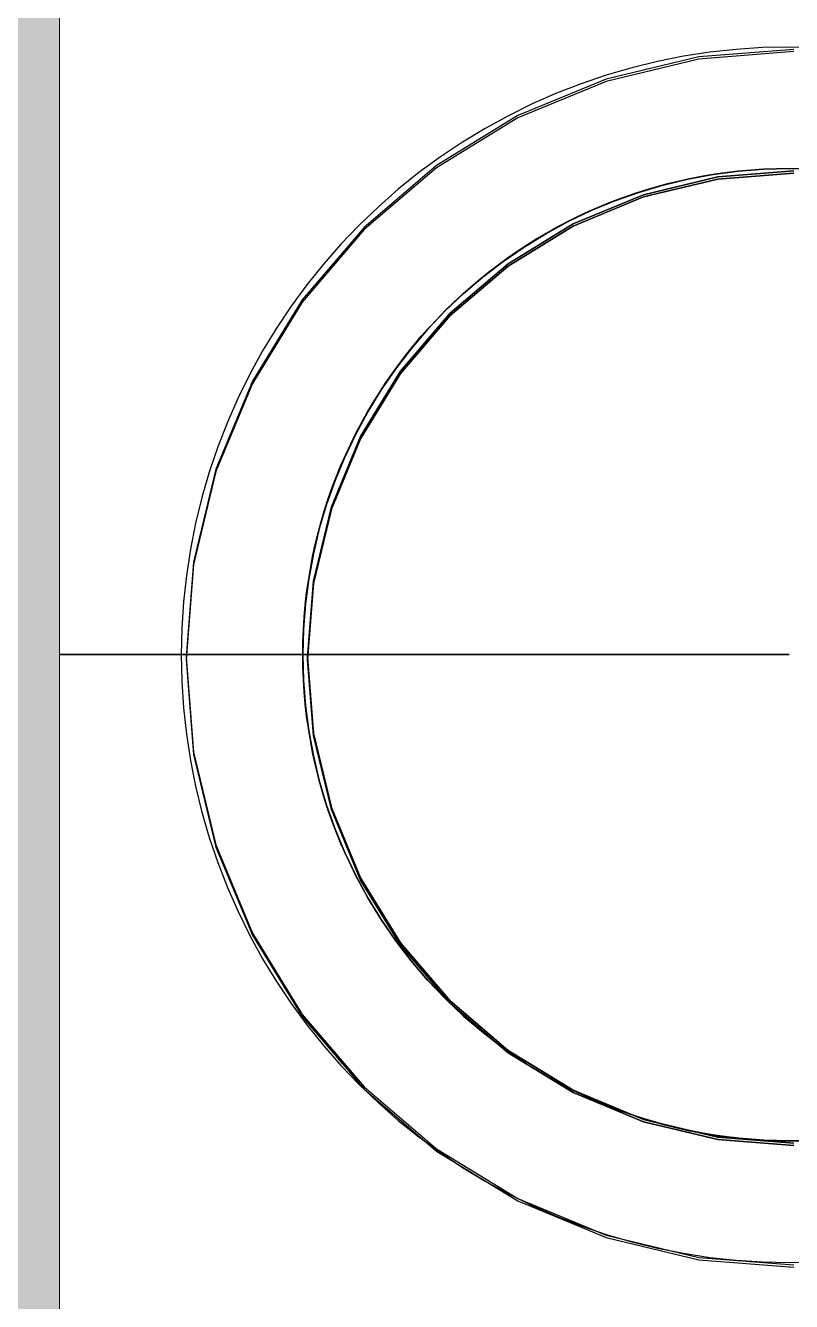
# Model space of a CAD drawing. Header units: millimetres. Extents: x 0 to 59350, y 0 to 29700.
# Drawn here: x 18664.1 to 18695.6, y 14326.5 to 14379 of the extents above; entities that cross this region are included whole.
import ezdxf

# ---------------------------------------------------------------- set-up
doc = ezdxf.new("R2010")
doc.units = ezdxf.units.MM
doc.linetypes.add('PUNKT2_S9', pattern=[1, 0, -1])
doc.layers.add('Slab', color=7, linetype='Continuous', lineweight=50)
doc.layers.add('Standard', color=7, linetype='Continuous', lineweight=25)

msp = doc.modelspace()

# ---------------------------------------------------------------- hatches: boundary and pattern name
at = {"layer": 'Standard', "linetype": 'PUNKT2_S9', "lineweight": 18}
h = msp.add_hatch(color=59, dxfattribs=at)
h.paths.add_polyline_path([(18665.488, 11333.116), (18665.488, 14538.116), (18615.488, 14488.116), (18615.488, 11333.116)])
h.paths.add_polyline_path([(18665.488, 7538.116), (18665.488, 8193.116), (18615.488, 8193.116), (18615.488, 7588.116)])
h.paths.add_polyline_path([(18615.488, 10778.116), (18615.488, 8748.116), (18665.488, 8748.116), (18665.488, 10778.116)])

# ---------------------------------------------------------------- linework, layer by layer
at = {"layer": 'Slab', "color": 7, "linetype": 'Continuous', "lineweight": -3}
for p, q in [((18694.398, 14378.079), (18693.309, 14378.007)), ((18694.398, 14378.079), (18693.309, 14378.007)), ((18694.398, 14378.079), (18693.309, 14378.007)), ((18694.398, 14378.079), (18693.309, 14378.007)), ((18695.488, 14378.102), (18694.398, 14378.079)), ((18695.488, 14378.102), (18694.398, 14378.079)), ((18695.488, 14378.102), (18694.398, 14378.079)), ((18695.488, 14378.102), (18694.398, 14378.079)), ((18696.579, 14378.079), (18695.488, 14378.102)), ((18696.579, 14378.079), (18695.488, 14378.102)), ((18696.579, 14378.079), (18695.488, 14378.102)), ((18696.579, 14378.079), (18695.488, 14378.102)), ((18691.779, 14377.7), (18687.964, 14376.784)), ((18691.779, 14377.7), (18687.964, 14376.784)), ((18691.779, 14377.605), (18687.964, 14376.689)), ((18691.779, 14377.605), (18687.964, 14376.689)), ((18690.077, 14377.51), (18689.018, 14377.251)), ((18690.077, 14377.51), (18689.018, 14377.251)), ((18690.077, 14377.51), (18689.018, 14377.251)), ((18690.077, 14377.51), (18689.018, 14377.251)), ((18691.147, 14377.723), (18690.077, 14377.51)), ((18691.147, 14377.723), (18690.077, 14377.51)), ((18691.147, 14377.723), (18690.077, 14377.51)), ((18691.147, 14377.723), (18690.077, 14377.51)), ((18692.225, 14377.889), (18691.147, 14377.723)), ((18692.225, 14377.889), (18691.147, 14377.723)), ((18692.225, 14377.889), (18691.147, 14377.723)), ((18692.225, 14377.889), (18691.147, 14377.723)), ((18695.69, 14378.007), (18691.779, 14377.7)), ((18695.69, 14378.007), (18691.779, 14377.7)), ((18695.69, 14377.913), (18691.779, 14377.605)), ((18695.69, 14377.913), (18691.779, 14377.605)), ((18693.309, 14378.007), (18692.225, 14377.889)), ((18693.309, 14378.007), (18692.225, 14377.889)), ((18693.309, 14378.007), (18692.225, 14377.889)), ((18693.309, 14378.007), (18692.225, 14377.889)), ((18689.018, 14377.251), (18687.971, 14376.945)), ((18689.018, 14377.251), (18687.971, 14376.945)), ((18689.018, 14377.251), (18687.971, 14376.945)), ((18689.018, 14377.251), (18687.971, 14376.945)), ((18687.964, 14376.784), (18684.34, 14375.283)), ((18687.964, 14376.784), (18684.34, 14375.283)), ((18687.964, 14376.689), (18684.34, 14375.188)), ((18687.964, 14376.689), (18684.34, 14375.188)), ((18686.938, 14376.595), (18685.921, 14376.199)), ((18686.938, 14376.595), (18685.921, 14376.199)), ((18686.938, 14376.595), (18685.921, 14376.199)), ((18686.938, 14376.595), (18685.921, 14376.199)), ((18687.971, 14376.945), (18686.938, 14376.595)), ((18687.971, 14376.945), (18686.938, 14376.595)), ((18687.971, 14376.945), (18686.938, 14376.595)), ((18687.971, 14376.945), (18686.938, 14376.595)), ((18685.921, 14376.199), (18684.923, 14375.76)), ((18685.921, 14376.199), (18684.923, 14375.76)), ((18685.921, 14376.199), (18684.923, 14375.76)), ((18685.921, 14376.199), (18684.923, 14375.76)), ((18684.923, 14375.76), (18683.945, 14375.278)), ((18684.923, 14375.76), (18683.945, 14375.278)), ((18684.923, 14375.76), (18683.945, 14375.278)), ((18684.923, 14375.76), (18683.945, 14375.278)), ((18684.34, 14375.283), (18680.995, 14373.233)), ((18684.34, 14375.283), (18680.995, 14373.233)), ((18684.34, 14375.188), (18680.995, 14373.138)), ((18684.34, 14375.188), (18680.995, 14373.138)), ((18683.945, 14375.278), (18682.988, 14374.753)), ((18683.945, 14375.278), (18682.988, 14374.753)), ((18683.945, 14375.278), (18682.988, 14374.753)), ((18683.945, 14375.278), (18682.988, 14374.753)), ((18682.988, 14374.753), (18682.056, 14374.187)), ((18682.988, 14374.753), (18682.056, 14374.187)), ((18682.988, 14374.753), (18682.056, 14374.187)), ((18682.988, 14374.753), (18682.056, 14374.187)), ((18682.056, 14374.187), (18681.149, 14373.581)), ((18682.056, 14374.187), (18681.149, 14373.581)), ((18682.056, 14374.187), (18681.149, 14373.581)), ((18682.056, 14374.187), (18681.149, 14373.581)), ((18681.149, 14373.581), (18680.269, 14372.936)), ((18681.149, 14373.581), (18680.269, 14372.936)), ((18681.149, 14373.581), (18680.269, 14372.936)), ((18681.149, 14373.581), (18680.269, 14372.936)), ((18680.995, 14373.233), (18678.012, 14370.685)), ((18680.995, 14373.233), (18678.012, 14370.685)), ((18680.995, 14373.138), (18678.012, 14370.59)), ((18680.995, 14373.138), (18678.012, 14370.59)), ((18680.269, 14372.936), (18679.419, 14372.254)), ((18680.269, 14372.936), (18679.419, 14372.254)), ((18680.269, 14372.936), (18679.419, 14372.254)), ((18680.269, 14372.936), (18679.419, 14372.254)), ((18691.33, 14372.665), (18692.36, 14372.856)), ((18692.36, 14372.856), (18691.33, 14372.665)), ((18692.36, 14372.856), (18691.33, 14372.665)), ((18691.33, 14372.665), (18692.36, 14372.856)), ((18692.36, 14372.856), (18691.33, 14372.665)), ((18691.33, 14372.665), (18692.36, 14372.856)), ((18692.36, 14372.856), (18693.398, 14372.993)), ((18693.398, 14372.993), (18692.36, 14372.856)), ((18693.398, 14372.993), (18692.36, 14372.856)), ((18692.36, 14372.856), (18693.398, 14372.993)), ((18693.398, 14372.993), (18692.36, 14372.856)), ((18692.36, 14372.856), (18693.398, 14372.993)), ((18692.561, 14372.761), (18695.69, 14373.007)), ((18695.69, 14373.007), (18692.561, 14372.761)), ((18692.561, 14372.666), (18695.69, 14372.913)), ((18695.69, 14372.913), (18692.561, 14372.666)), ((18693.398, 14372.993), (18694.442, 14373.075)), ((18694.442, 14373.075), (18693.398, 14372.993)), ((18694.442, 14373.075), (18693.398, 14372.993)), ((18693.398, 14372.993), (18694.442, 14373.075)), ((18694.442, 14373.075), (18693.398, 14372.993)), ((18693.398, 14372.993), (18694.442, 14373.075)), ((18694.442, 14373.075), (18695.488, 14373.102)), ((18695.488, 14373.102), (18694.442, 14373.075)), ((18695.488, 14373.102), (18694.442, 14373.075)), ((18694.442, 14373.075), (18695.488, 14373.102)), ((18695.488, 14373.102), (18694.442, 14373.075)), ((18694.442, 14373.075), (18695.488, 14373.102)), ((18695.488, 14373.102), (18696.535, 14373.075)), ((18696.535, 14373.075), (18695.488, 14373.102)), ((18696.535, 14373.075), (18695.488, 14373.102)), ((18695.488, 14373.102), (18696.535, 14373.075)), ((18696.535, 14373.075), (18695.488, 14373.102)), ((18695.488, 14373.102), (18696.535, 14373.075)), ((18679.419, 14372.254), (18678.599, 14371.534)), ((18679.419, 14372.254), (18678.599, 14371.534)), ((18679.419, 14372.254), (18678.599, 14371.534)), ((18679.419, 14372.254), (18678.599, 14371.534)), ((18689.308, 14372.124), (18690.312, 14372.421)), ((18690.312, 14372.421), (18689.308, 14372.124)), ((18690.312, 14372.421), (18689.308, 14372.124)), ((18689.308, 14372.124), (18690.312, 14372.421)), ((18690.312, 14372.421), (18689.308, 14372.124)), ((18689.308, 14372.124), (18690.312, 14372.421)), ((18689.509, 14372.028), (18692.561, 14372.761)), ((18692.561, 14372.761), (18689.509, 14372.028)), ((18689.509, 14371.934), (18692.561, 14372.666)), ((18692.561, 14372.666), (18689.509, 14371.934)), ((18690.312, 14372.421), (18691.33, 14372.665)), ((18691.33, 14372.665), (18690.312, 14372.421)), ((18691.33, 14372.665), (18690.312, 14372.421)), ((18690.312, 14372.421), (18691.33, 14372.665)), ((18691.33, 14372.665), (18690.312, 14372.421)), ((18690.312, 14372.421), (18691.33, 14372.665)), ((18686.61, 14370.827), (18689.509, 14372.028)), ((18689.509, 14372.028), (18686.61, 14370.827)), ((18686.61, 14370.733), (18689.509, 14371.934)), ((18689.509, 14371.934), (18686.61, 14370.733)), ((18687.354, 14371.373), (18688.321, 14371.774)), ((18688.321, 14371.774), (18687.354, 14371.373)), ((18688.321, 14371.774), (18687.354, 14371.373)), ((18687.354, 14371.373), (18688.321, 14371.774)), ((18688.321, 14371.774), (18687.354, 14371.373)), ((18687.354, 14371.373), (18688.321, 14371.774)), ((18688.321, 14371.774), (18689.308, 14372.124)), ((18689.308, 14372.124), (18688.321, 14371.774)), ((18689.308, 14372.124), (18688.321, 14371.774)), ((18688.321, 14371.774), (18689.308, 14372.124)), ((18689.308, 14372.124), (18688.321, 14371.774)), ((18688.321, 14371.774), (18689.308, 14372.124)), ((18678.599, 14371.534), (18677.811, 14370.78)), ((18678.599, 14371.534), (18677.811, 14370.78)), ((18678.599, 14371.534), (18677.811, 14370.78)), ((18678.599, 14371.534), (18677.811, 14370.78)), ((18686.408, 14370.923), (18687.354, 14371.373)), ((18687.354, 14371.373), (18686.408, 14370.923)), ((18687.354, 14371.373), (18686.408, 14370.923)), ((18686.408, 14370.923), (18687.354, 14371.373)), ((18687.354, 14371.373), (18686.408, 14370.923)), ((18686.408, 14370.923), (18687.354, 14371.373)), ((18678.012, 14370.685), (18675.464, 14367.702)), ((18678.012, 14370.685), (18675.464, 14367.702)), ((18677.811, 14370.78), (18677.056, 14369.992)), ((18677.811, 14370.78), (18677.056, 14369.992)), ((18677.811, 14370.78), (18677.056, 14369.992)), ((18677.811, 14370.78), (18677.056, 14369.992)), ((18683.934, 14369.188), (18686.61, 14370.827)), ((18686.61, 14370.827), (18683.934, 14369.188)), ((18683.934, 14369.093), (18686.61, 14370.733)), ((18686.61, 14370.733), (18683.934, 14369.093)), ((18685.488, 14370.423), (18686.408, 14370.923)), ((18686.408, 14370.923), (18685.488, 14370.423)), ((18686.408, 14370.923), (18685.488, 14370.423)), ((18685.488, 14370.423), (18686.408, 14370.923)), ((18686.408, 14370.923), (18685.488, 14370.423)), ((18685.488, 14370.423), (18686.408, 14370.923)), ((18678.012, 14370.59), (18675.464, 14367.607)), ((18678.012, 14370.59), (18675.464, 14367.607)), ((18684.596, 14369.876), (18685.488, 14370.423)), ((18685.488, 14370.423), (18684.596, 14369.876)), ((18685.488, 14370.423), (18684.596, 14369.876)), ((18684.596, 14369.876), (18685.488, 14370.423)), ((18685.488, 14370.423), (18684.596, 14369.876)), ((18684.596, 14369.876), (18685.488, 14370.423)), ((18677.056, 14369.992), (18676.337, 14369.172)), ((18677.056, 14369.992), (18676.337, 14369.172)), ((18677.056, 14369.992), (18676.337, 14369.172)), ((18677.056, 14369.992), (18676.337, 14369.172)), ((18683.733, 14369.283), (18684.596, 14369.876)), ((18684.596, 14369.876), (18683.733, 14369.283)), ((18684.596, 14369.876), (18683.733, 14369.283)), ((18683.733, 14369.283), (18684.596, 14369.876)), ((18684.596, 14369.876), (18683.733, 14369.283)), ((18683.733, 14369.283), (18684.596, 14369.876)), ((18676.337, 14369.172), (18675.654, 14368.322)), ((18676.337, 14369.172), (18675.654, 14368.322)), ((18676.337, 14369.172), (18675.654, 14368.322)), ((18676.337, 14369.172), (18675.654, 14368.322)), ((18681.548, 14367.149), (18683.934, 14369.188)), ((18683.934, 14369.188), (18681.548, 14367.149)), ((18681.548, 14367.055), (18683.934, 14369.093)), ((18683.934, 14369.093), (18681.548, 14367.055)), ((18682.902, 14368.645), (18683.733, 14369.283)), ((18683.733, 14369.283), (18682.902, 14368.645)), ((18683.733, 14369.283), (18682.902, 14368.645)), ((18682.902, 14368.645), (18683.733, 14369.283)), ((18683.733, 14369.283), (18682.902, 14368.645)), ((18682.902, 14368.645), (18683.733, 14369.283)), ((18682.106, 14367.965), (18682.902, 14368.645)), ((18682.902, 14368.645), (18682.106, 14367.965)), ((18682.902, 14368.645), (18682.106, 14367.965)), ((18682.106, 14367.965), (18682.902, 14368.645)), ((18682.902, 14368.645), (18682.106, 14367.965)), ((18682.106, 14367.965), (18682.902, 14368.645)), ((18675.654, 14368.322), (18675.009, 14367.442)), ((18675.654, 14368.322), (18675.009, 14367.442)), ((18675.654, 14368.322), (18675.009, 14367.442)), ((18675.654, 14368.322), (18675.009, 14367.442)), ((18675.464, 14367.702), (18673.415, 14364.357)), ((18675.464, 14367.702), (18673.415, 14364.357)), ((18675.464, 14367.607), (18673.415, 14364.262)), ((18675.464, 14367.607), (18673.415, 14364.262)), ((18681.346, 14367.245), (18682.106, 14367.965)), ((18682.106, 14367.965), (18681.346, 14367.245)), ((18682.106, 14367.965), (18681.346, 14367.245)), ((18681.346, 14367.245), (18682.106, 14367.965)), ((18682.106, 14367.965), (18681.346, 14367.245)), ((18681.346, 14367.245), (18682.106, 14367.965)), ((18675.009, 14367.442), (18674.404, 14366.535)), ((18675.009, 14367.442), (18674.404, 14366.535)), ((18675.009, 14367.442), (18674.404, 14366.535)), ((18675.009, 14367.442), (18674.404, 14366.535)), ((18679.509, 14364.763), (18681.548, 14367.149)), ((18681.548, 14367.149), (18679.509, 14364.763)), ((18679.509, 14364.668), (18681.548, 14367.055)), ((18681.548, 14367.055), (18679.509, 14364.668)), ((18680.625, 14366.485), (18681.346, 14367.245)), ((18681.346, 14367.245), (18680.625, 14366.485)), ((18681.346, 14367.245), (18680.625, 14366.485)), ((18680.625, 14366.485), (18681.346, 14367.245)), ((18681.346, 14367.245), (18680.625, 14366.485)), ((18680.625, 14366.485), (18681.346, 14367.245)), ((18674.404, 14366.535), (18673.838, 14365.602)), ((18674.404, 14366.535), (18673.838, 14365.602)), ((18674.404, 14366.535), (18673.838, 14365.602)), ((18674.404, 14366.535), (18673.838, 14365.602)), ((18679.945, 14365.689), (18680.625, 14366.485)), ((18680.625, 14366.485), (18679.945, 14365.689)), ((18680.625, 14366.485), (18679.945, 14365.689)), ((18679.945, 14365.689), (18680.625, 14366.485)), ((18680.625, 14366.485), (18679.945, 14365.689)), ((18679.945, 14365.689), (18680.625, 14366.485)), ((18673.838, 14365.602), (18673.313, 14364.646)), ((18673.838, 14365.602), (18673.313, 14364.646)), ((18673.838, 14365.602), (18673.313, 14364.646)), ((18673.838, 14365.602), (18673.313, 14364.646)), ((18679.308, 14364.858), (18679.945, 14365.689)), ((18679.945, 14365.689), (18679.308, 14364.858)), ((18679.945, 14365.689), (18679.308, 14364.858)), ((18679.308, 14364.858), (18679.945, 14365.689)), ((18679.945, 14365.689), (18679.308, 14364.858)), ((18679.308, 14364.858), (18679.945, 14365.689)), ((18673.313, 14364.646), (18672.831, 14363.668)), ((18673.313, 14364.646), (18672.831, 14363.668)), ((18673.313, 14364.646), (18672.831, 14363.668)), ((18673.313, 14364.646), (18672.831, 14363.668)), ((18677.87, 14362.087), (18679.509, 14364.763)), ((18679.509, 14364.763), (18677.87, 14362.087)), ((18677.87, 14361.992), (18679.509, 14364.668)), ((18679.509, 14364.668), (18677.87, 14361.992)), ((18678.715, 14363.995), (18679.308, 14364.858)), ((18679.308, 14364.858), (18678.715, 14363.995)), ((18679.308, 14364.858), (18678.715, 14363.995)), ((18678.715, 14363.995), (18679.308, 14364.858)), ((18679.308, 14364.858), (18678.715, 14363.995)), ((18678.715, 14363.995), (18679.308, 14364.858)), ((18673.415, 14364.357), (18671.913, 14360.733)), ((18673.415, 14364.357), (18671.913, 14360.733)), ((18673.415, 14364.262), (18671.913, 14360.638)), ((18673.415, 14364.262), (18671.913, 14360.638)), ((18678.168, 14363.102), (18678.715, 14363.995)), ((18678.715, 14363.995), (18678.168, 14363.102)), ((18678.715, 14363.995), (18678.168, 14363.102)), ((18678.168, 14363.102), (18678.715, 14363.995)), ((18678.715, 14363.995), (18678.168, 14363.102)), ((18678.168, 14363.102), (18678.715, 14363.995)), ((18672.831, 14363.668), (18672.391, 14362.67)), ((18672.831, 14363.668), (18672.391, 14362.67)), ((18672.831, 14363.668), (18672.391, 14362.67)), ((18672.831, 14363.668), (18672.391, 14362.67)), ((18677.668, 14362.182), (18678.168, 14363.102)), ((18678.168, 14363.102), (18677.668, 14362.182)), ((18678.168, 14363.102), (18677.668, 14362.182)), ((18677.668, 14362.182), (18678.168, 14363.102)), ((18678.168, 14363.102), (18677.668, 14362.182)), ((18677.668, 14362.182), (18678.168, 14363.102)), ((18672.391, 14362.67), (18671.996, 14361.653)), ((18672.391, 14362.67), (18671.996, 14361.653)), ((18672.391, 14362.67), (18671.996, 14361.653)), ((18672.391, 14362.67), (18671.996, 14361.653)), ((18676.669, 14359.188), (18677.87, 14362.087)), ((18677.87, 14362.087), (18676.669, 14359.188)), ((18676.669, 14359.093), (18677.87, 14361.992)), ((18677.87, 14361.992), (18676.669, 14359.093)), ((18677.217, 14361.237), (18677.668, 14362.182)), ((18677.668, 14362.182), (18677.217, 14361.237)), ((18677.668, 14362.182), (18677.217, 14361.237)), ((18677.217, 14361.237), (18677.668, 14362.182)), ((18677.668, 14362.182), (18677.217, 14361.237)), ((18677.217, 14361.237), (18677.668, 14362.182)), ((18671.996, 14361.653), (18671.645, 14360.62)), ((18671.996, 14361.653), (18671.645, 14360.62)), ((18671.996, 14361.653), (18671.645, 14360.62)), ((18671.996, 14361.653), (18671.645, 14360.62)), ((18676.817, 14360.27), (18677.217, 14361.237)), ((18677.217, 14361.237), (18676.817, 14360.27)), ((18677.217, 14361.237), (18676.817, 14360.27)), ((18676.817, 14360.27), (18677.217, 14361.237)), ((18677.217, 14361.237), (18676.817, 14360.27)), ((18676.817, 14360.27), (18677.217, 14361.237)), ((18671.913, 14360.733), (18670.998, 14356.918)), ((18671.913, 14360.733), (18670.998, 14356.918)), ((18671.913, 14360.638), (18670.998, 14356.823)), ((18671.913, 14360.638), (18670.998, 14356.823)), ((18671.645, 14360.62), (18671.34, 14359.573)), ((18671.645, 14360.62), (18671.34, 14359.573)), ((18671.645, 14360.62), (18671.34, 14359.573)), ((18671.645, 14360.62), (18671.34, 14359.573)), ((18676.467, 14359.283), (18676.817, 14360.27)), ((18676.817, 14360.27), (18676.467, 14359.283)), ((18676.817, 14360.27), (18676.467, 14359.283)), ((18676.467, 14359.283), (18676.817, 14360.27)), ((18676.817, 14360.27), (18676.467, 14359.283)), ((18676.467, 14359.283), (18676.817, 14360.27)), ((18671.34, 14359.573), (18671.081, 14358.513)), ((18671.34, 14359.573), (18671.081, 14358.513)), ((18671.34, 14359.573), (18671.081, 14358.513)), ((18671.34, 14359.573), (18671.081, 14358.513)), ((18675.936, 14356.136), (18676.669, 14359.188)), ((18676.669, 14359.188), (18675.936, 14356.136)), ((18676.17, 14358.279), (18676.467, 14359.283)), ((18676.467, 14359.283), (18676.17, 14358.279)), ((18676.467, 14359.283), (18676.17, 14358.279)), ((18676.17, 14358.279), (18676.467, 14359.283)), ((18676.467, 14359.283), (18676.17, 14358.279)), ((18676.17, 14358.279), (18676.467, 14359.283)), ((18675.936, 14356.041), (18676.669, 14359.093)), ((18676.669, 14359.093), (18675.936, 14356.041)), ((18671.081, 14358.513), (18670.868, 14357.444)), ((18671.081, 14358.513), (18670.868, 14357.444)), ((18671.081, 14358.513), (18670.868, 14357.444)), ((18671.081, 14358.513), (18670.868, 14357.444)), ((18675.925, 14357.261), (18676.17, 14358.279)), ((18676.17, 14358.279), (18675.925, 14357.261)), ((18676.17, 14358.279), (18675.925, 14357.261)), ((18675.925, 14357.261), (18676.17, 14358.279)), ((18676.17, 14358.279), (18675.925, 14357.261)), ((18675.925, 14357.261), (18676.17, 14358.279)), ((18670.868, 14357.444), (18670.702, 14356.366)), ((18670.868, 14357.444), (18670.702, 14356.366)), ((18670.868, 14357.444), (18670.702, 14356.366)), ((18670.868, 14357.444), (18670.702, 14356.366)), ((18675.735, 14356.231), (18675.925, 14357.261)), ((18675.925, 14357.261), (18675.735, 14356.231)), ((18675.925, 14357.261), (18675.735, 14356.231)), ((18675.735, 14356.231), (18675.925, 14357.261)), ((18675.925, 14357.261), (18675.735, 14356.231)), ((18675.735, 14356.231), (18675.925, 14357.261)), ((18670.998, 14356.918), (18670.69, 14353.007)), ((18670.998, 14356.918), (18670.69, 14353.007)), ((18670.998, 14356.823), (18670.69, 14352.913)), ((18670.998, 14356.823), (18670.69, 14352.913)), ((18670.702, 14356.366), (18670.583, 14355.281)), ((18670.702, 14356.366), (18670.583, 14355.281)), ((18670.702, 14356.366), (18670.583, 14355.281)), ((18670.702, 14356.366), (18670.583, 14355.281)), ((18675.598, 14355.193), (18675.735, 14356.231)), ((18675.735, 14356.231), (18675.598, 14355.193)), ((18675.735, 14356.231), (18675.598, 14355.193)), ((18675.598, 14355.193), (18675.735, 14356.231)), ((18675.735, 14356.231), (18675.598, 14355.193)), ((18675.598, 14355.193), (18675.735, 14356.231)), ((18675.69, 14353.007), (18675.936, 14356.136)), ((18675.936, 14356.136), (18675.69, 14353.007)), ((18675.69, 14352.913), (18675.936, 14356.041)), ((18675.936, 14356.041), (18675.69, 14352.913)), ((18670.583, 14355.281), (18670.512, 14354.193)), ((18670.583, 14355.281), (18670.512, 14354.193)), ((18670.583, 14355.281), (18670.512, 14354.193)), ((18670.583, 14355.281), (18670.512, 14354.193)), ((18675.516, 14354.149), (18675.598, 14355.193)), ((18675.598, 14355.193), (18675.516, 14354.149)), ((18675.598, 14355.193), (18675.516, 14354.149)), ((18675.516, 14354.149), (18675.598, 14355.193)), ((18675.598, 14355.193), (18675.516, 14354.149)), ((18675.516, 14354.149), (18675.598, 14355.193)), ((18670.512, 14354.193), (18670.488, 14353.102)), ((18670.512, 14354.193), (18670.488, 14353.102)), ((18670.512, 14354.193), (18670.488, 14353.102)), ((18670.512, 14354.193), (18670.488, 14353.102)), ((18675.488, 14353.102), (18675.516, 14354.149)), ((18675.516, 14354.149), (18675.488, 14353.102)), ((18675.516, 14354.149), (18675.488, 14353.102)), ((18675.488, 14353.102), (18675.516, 14354.149)), ((18675.516, 14354.149), (18675.488, 14353.102)), ((18675.488, 14353.102), (18675.516, 14354.149)), ((18670.488, 14353.102), (18670.512, 14352.012)), ((18670.488, 14353.102), (18670.512, 14352.012)), ((18670.488, 14353.102), (18670.512, 14352.012)), ((18670.488, 14353.102), (18670.512, 14352.012)), ((18670.69, 14353.007), (18670.998, 14349.096)), ((18670.69, 14353.007), (18670.998, 14349.096)), ((18670.69, 14352.913), (18670.998, 14349.002)), ((18670.69, 14352.913), (18670.998, 14349.002)), ((18675.516, 14352.056), (18675.488, 14353.102)), ((18675.488, 14353.102), (18675.516, 14352.056)), ((18675.488, 14353.102), (18675.516, 14352.056)), ((18675.516, 14352.056), (18675.488, 14353.102)), ((18675.488, 14353.102), (18675.516, 14352.056)), ((18675.516, 14352.056), (18675.488, 14353.102)), ((18675.936, 14349.879), (18675.69, 14353.007)), ((18675.69, 14353.007), (18675.936, 14349.879)), ((18675.936, 14349.784), (18675.69, 14352.913)), ((18675.69, 14352.913), (18675.936, 14349.784)), ((18670.512, 14352.012), (18670.583, 14350.924)), ((18670.512, 14352.012), (18670.583, 14350.924)), ((18670.512, 14352.012), (18670.583, 14350.924)), ((18670.512, 14352.012), (18670.583, 14350.924)), ((18675.598, 14351.012), (18675.516, 14352.056)), ((18675.516, 14352.056), (18675.598, 14351.012)), ((18675.516, 14352.056), (18675.598, 14351.012)), ((18675.598, 14351.012), (18675.516, 14352.056)), ((18675.516, 14352.056), (18675.598, 14351.012)), ((18675.598, 14351.012), (18675.516, 14352.056)), ((18670.583, 14350.924), (18670.702, 14349.839)), ((18670.583, 14350.924), (18670.702, 14349.839)), ((18670.583, 14350.924), (18670.702, 14349.839)), ((18670.583, 14350.924), (18670.702, 14349.839)), ((18675.735, 14349.974), (18675.598, 14351.012)), ((18675.598, 14351.012), (18675.735, 14349.974)), ((18675.598, 14351.012), (18675.735, 14349.974)), ((18675.735, 14349.974), (18675.598, 14351.012)), ((18675.598, 14351.012), (18675.735, 14349.974)), ((18675.735, 14349.974), (18675.598, 14351.012)), ((18670.702, 14349.839), (18670.868, 14348.761)), ((18670.702, 14349.839), (18670.868, 14348.761)), ((18670.702, 14349.839), (18670.868, 14348.761)), ((18670.702, 14349.839), (18670.868, 14348.761)), ((18675.925, 14348.944), (18675.735, 14349.974)), ((18675.735, 14349.974), (18675.925, 14348.944)), ((18675.735, 14349.974), (18675.925, 14348.944)), ((18675.925, 14348.944), (18675.735, 14349.974)), ((18675.735, 14349.974), (18675.925, 14348.944)), ((18675.925, 14348.944), (18675.735, 14349.974)), ((18676.669, 14346.827), (18675.936, 14349.879)), ((18675.936, 14349.879), (18676.669, 14346.827)), ((18676.669, 14346.732), (18675.936, 14349.784)), ((18675.936, 14349.784), (18676.669, 14346.732)), ((18670.868, 14348.761), (18671.081, 14347.692)), ((18670.868, 14348.761), (18671.081, 14347.692)), ((18670.868, 14348.761), (18671.081, 14347.692)), ((18670.868, 14348.761), (18671.081, 14347.692)), ((18670.998, 14349.096), (18671.913, 14345.282)), ((18670.998, 14349.096), (18671.913, 14345.282)), ((18670.998, 14349.002), (18671.913, 14345.187)), ((18670.998, 14349.002), (18671.913, 14345.187)), ((18676.17, 14347.926), (18675.925, 14348.944)), ((18675.925, 14348.944), (18676.17, 14347.926)), ((18675.925, 14348.944), (18676.17, 14347.926)), ((18676.17, 14347.926), (18675.925, 14348.944)), ((18675.925, 14348.944), (18676.17, 14347.926)), ((18676.17, 14347.926), (18675.925, 14348.944)), ((18671.081, 14347.692), (18671.34, 14346.632)), ((18671.081, 14347.692), (18671.34, 14346.632)), ((18671.081, 14347.692), (18671.34, 14346.632)), ((18671.081, 14347.692), (18671.34, 14346.632)), ((18676.467, 14346.922), (18676.17, 14347.926)), ((18676.17, 14347.926), (18676.467, 14346.922)), ((18676.17, 14347.926), (18676.467, 14346.922)), ((18676.467, 14346.922), (18676.17, 14347.926)), ((18676.17, 14347.926), (18676.467, 14346.922)), ((18676.467, 14346.922), (18676.17, 14347.926)), ((18671.34, 14346.632), (18671.645, 14345.585)), ((18671.34, 14346.632), (18671.645, 14345.585)), ((18671.34, 14346.632), (18671.645, 14345.585)), ((18671.34, 14346.632), (18671.645, 14345.585)), ((18676.817, 14345.935), (18676.467, 14346.922)), ((18676.467, 14346.922), (18676.817, 14345.935)), ((18676.467, 14346.922), (18676.817, 14345.935)), ((18676.817, 14345.935), (18676.467, 14346.922)), ((18676.467, 14346.922), (18676.817, 14345.935)), ((18676.817, 14345.935), (18676.467, 14346.922)), ((18677.87, 14343.928), (18676.669, 14346.827)), ((18676.669, 14346.827), (18677.87, 14343.928)), ((18677.87, 14343.833), (18676.669, 14346.732)), ((18676.669, 14346.732), (18677.87, 14343.833)), ((18671.645, 14345.585), (18671.996, 14344.552)), ((18671.645, 14345.585), (18671.996, 14344.552)), ((18671.645, 14345.585), (18671.996, 14344.552)), ((18671.645, 14345.585), (18671.996, 14344.552)), ((18677.217, 14344.968), (18676.817, 14345.935)), ((18676.817, 14345.935), (18677.217, 14344.968)), ((18676.817, 14345.935), (18677.217, 14344.968)), ((18677.217, 14344.968), (18676.817, 14345.935)), ((18676.817, 14345.935), (18677.217, 14344.968)), ((18677.217, 14344.968), (18676.817, 14345.935)), ((18671.913, 14345.282), (18673.415, 14341.658)), ((18671.913, 14345.282), (18673.415, 14341.658)), ((18671.913, 14345.187), (18673.415, 14341.563)), ((18671.913, 14345.187), (18673.415, 14341.563)), ((18677.668, 14344.023), (18677.217, 14344.968)), ((18677.217, 14344.968), (18677.668, 14344.023)), ((18677.217, 14344.968), (18677.668, 14344.023)), ((18677.668, 14344.023), (18677.217, 14344.968)), ((18677.217, 14344.968), (18677.668, 14344.023)), ((18677.668, 14344.023), (18677.217, 14344.968)), ((18671.996, 14344.552), (18672.391, 14343.535)), ((18671.996, 14344.552), (18672.391, 14343.535)), ((18671.996, 14344.552), (18672.391, 14343.535)), ((18671.996, 14344.552), (18672.391, 14343.535)), ((18678.168, 14343.102), (18677.668, 14344.023)), ((18677.668, 14344.023), (18678.168, 14343.102)), ((18677.668, 14344.023), (18678.168, 14343.102)), ((18678.168, 14343.102), (18677.668, 14344.023)), ((18677.668, 14344.023), (18678.168, 14343.102)), ((18678.168, 14343.102), (18677.668, 14344.023)), ((18679.509, 14341.252), (18677.87, 14343.928)), ((18677.87, 14343.928), (18679.509, 14341.252)), ((18672.391, 14343.535), (18672.831, 14342.537)), ((18672.391, 14343.535), (18672.831, 14342.537)), ((18672.391, 14343.535), (18672.831, 14342.537)), ((18672.391, 14343.535), (18672.831, 14342.537)), ((18679.509, 14341.157), (18677.87, 14343.833)), ((18677.87, 14343.833), (18679.509, 14341.157)), ((18678.715, 14342.21), (18678.168, 14343.102)), ((18678.168, 14343.102), (18678.715, 14342.21)), ((18678.168, 14343.102), (18678.715, 14342.21)), ((18678.715, 14342.21), (18678.168, 14343.102)), ((18678.168, 14343.102), (18678.715, 14342.21)), ((18678.715, 14342.21), (18678.168, 14343.102)), ((18672.831, 14342.537), (18673.313, 14341.559)), ((18672.831, 14342.537), (18673.313, 14341.559)), ((18672.831, 14342.537), (18673.313, 14341.559)), ((18672.831, 14342.537), (18673.313, 14341.559)), ((18679.308, 14341.347), (18678.715, 14342.21)), ((18678.715, 14342.21), (18679.308, 14341.347)), ((18678.715, 14342.21), (18679.308, 14341.347)), ((18679.308, 14341.347), (18678.715, 14342.21)), ((18678.715, 14342.21), (18679.308, 14341.347)), ((18679.308, 14341.347), (18678.715, 14342.21)), ((18673.313, 14341.559), (18673.838, 14340.602)), ((18673.313, 14341.559), (18673.838, 14340.602)), ((18673.313, 14341.559), (18673.838, 14340.602)), ((18673.313, 14341.559), (18673.838, 14340.602)), ((18673.415, 14341.658), (18675.464, 14338.313)), ((18673.415, 14341.658), (18675.464, 14338.313)), ((18673.415, 14341.563), (18675.464, 14338.218)), ((18673.415, 14341.563), (18675.464, 14338.218)), ((18679.945, 14340.516), (18679.308, 14341.347)), ((18679.308, 14341.347), (18679.945, 14340.516)), ((18679.308, 14341.347), (18679.945, 14340.516)), ((18679.945, 14340.516), (18679.308, 14341.347)), ((18679.308, 14341.347), (18679.945, 14340.516)), ((18679.945, 14340.516), (18679.308, 14341.347)), ((18681.548, 14338.865), (18679.509, 14341.252)), ((18679.509, 14341.252), (18681.548, 14338.865)), ((18681.548, 14338.77), (18679.509, 14341.157)), ((18679.509, 14341.157), (18681.548, 14338.77)), ((18673.838, 14340.602), (18674.404, 14339.67)), ((18673.838, 14340.602), (18674.404, 14339.67)), ((18673.838, 14340.602), (18674.404, 14339.67)), ((18673.838, 14340.602), (18674.404, 14339.67)), ((18680.625, 14339.72), (18679.945, 14340.516)), ((18679.945, 14340.516), (18680.625, 14339.72)), ((18679.945, 14340.516), (18680.625, 14339.72)), ((18680.625, 14339.72), (18679.945, 14340.516)), ((18679.945, 14340.516), (18680.625, 14339.72)), ((18680.625, 14339.72), (18679.945, 14340.516)), ((18681.346, 14338.96), (18680.625, 14339.72)), ((18680.625, 14339.72), (18681.346, 14338.96)), ((18680.625, 14339.72), (18681.346, 14338.96)), ((18681.346, 14338.96), (18680.625, 14339.72)), ((18680.625, 14339.72), (18681.346, 14338.96)), ((18681.346, 14338.96), (18680.625, 14339.72)), ((18674.404, 14339.67), (18675.009, 14338.763)), ((18674.404, 14339.67), (18675.009, 14338.763)), ((18674.404, 14339.67), (18675.009, 14338.763)), ((18674.404, 14339.67), (18675.009, 14338.763)), ((18675.009, 14338.763), (18675.654, 14337.883)), ((18675.009, 14338.763), (18675.654, 14337.883)), ((18675.009, 14338.763), (18675.654, 14337.883)), ((18675.009, 14338.763), (18675.654, 14337.883)), ((18682.106, 14338.24), (18681.346, 14338.96)), ((18681.346, 14338.96), (18682.106, 14338.24)), ((18681.346, 14338.96), (18682.106, 14338.24)), ((18682.106, 14338.24), (18681.346, 14338.96)), ((18681.346, 14338.96), (18682.106, 14338.24)), ((18682.106, 14338.24), (18681.346, 14338.96)), ((18683.934, 14336.827), (18681.548, 14338.865)), ((18681.548, 14338.865), (18683.934, 14336.827)), ((18683.934, 14336.732), (18681.548, 14338.77)), ((18681.548, 14338.77), (18683.934, 14336.732)), ((18675.464, 14338.313), (18678.012, 14335.33)), ((18675.464, 14338.313), (18678.012, 14335.33)), ((18675.464, 14338.218), (18678.012, 14335.235)), ((18675.464, 14338.218), (18678.012, 14335.235)), ((18682.902, 14337.56), (18682.106, 14338.24)), ((18682.106, 14338.24), (18682.902, 14337.56)), ((18682.106, 14338.24), (18682.902, 14337.56)), ((18682.902, 14337.56), (18682.106, 14338.24)), ((18682.106, 14338.24), (18682.902, 14337.56)), ((18682.902, 14337.56), (18682.106, 14338.24)), ((18675.654, 14337.883), (18676.337, 14337.033)), ((18675.654, 14337.883), (18676.337, 14337.033)), ((18675.654, 14337.883), (18676.337, 14337.033)), ((18675.654, 14337.883), (18676.337, 14337.033)), ((18683.733, 14336.922), (18682.902, 14337.56)), ((18682.902, 14337.56), (18683.733, 14336.922)), ((18682.902, 14337.56), (18683.733, 14336.922)), ((18683.733, 14336.922), (18682.902, 14337.56)), ((18682.902, 14337.56), (18683.733, 14336.922)), ((18683.733, 14336.922), (18682.902, 14337.56)), ((18676.337, 14337.033), (18677.056, 14336.213)), ((18676.337, 14337.033), (18677.056, 14336.213)), ((18676.337, 14337.033), (18677.056, 14336.213)), ((18676.337, 14337.033), (18677.056, 14336.213)), ((18684.596, 14336.329), (18683.733, 14336.922)), ((18683.733, 14336.922), (18684.596, 14336.329)), ((18683.733, 14336.922), (18684.596, 14336.329)), ((18684.596, 14336.329), (18683.733, 14336.922)), ((18683.733, 14336.922), (18684.596, 14336.329)), ((18684.596, 14336.329), (18683.733, 14336.922)), ((18686.61, 14335.187), (18683.934, 14336.827)), ((18683.934, 14336.827), (18686.61, 14335.187)), ((18686.61, 14335.092), (18683.934, 14336.732)), ((18683.934, 14336.732), (18686.61, 14335.092)), ((18677.056, 14336.213), (18677.811, 14335.425)), ((18677.056, 14336.213), (18677.811, 14335.425)), ((18677.056, 14336.213), (18677.811, 14335.425)), ((18677.056, 14336.213), (18677.811, 14335.425)), ((18685.488, 14335.782), (18684.596, 14336.329)), ((18684.596, 14336.329), (18685.488, 14335.782)), ((18684.596, 14336.329), (18685.488, 14335.782)), ((18685.488, 14335.782), (18684.596, 14336.329)), ((18684.596, 14336.329), (18685.488, 14335.782)), ((18685.488, 14335.782), (18684.596, 14336.329)), ((18686.408, 14335.282), (18685.488, 14335.782)), ((18685.488, 14335.782), (18686.408, 14335.282)), ((18685.488, 14335.782), (18686.408, 14335.282)), ((18686.408, 14335.282), (18685.488, 14335.782)), ((18685.488, 14335.782), (18686.408, 14335.282)), ((18686.408, 14335.282), (18685.488, 14335.782)), ((18677.811, 14335.425), (18678.599, 14334.671)), ((18677.811, 14335.425), (18678.599, 14334.671)), ((18677.811, 14335.425), (18678.599, 14334.671)), ((18677.811, 14335.425), (18678.599, 14334.671)), ((18678.012, 14335.33), (18680.995, 14332.782)), ((18678.012, 14335.33), (18680.995, 14332.782)), ((18678.012, 14335.235), (18680.995, 14332.687)), ((18678.012, 14335.235), (18680.995, 14332.687)), ((18687.354, 14334.832), (18686.408, 14335.282)), ((18686.408, 14335.282), (18687.354, 14334.832)), ((18686.408, 14335.282), (18687.354, 14334.832)), ((18687.354, 14334.832), (18686.408, 14335.282)), ((18686.408, 14335.282), (18687.354, 14334.832)), ((18687.354, 14334.832), (18686.408, 14335.282)), ((18689.509, 14333.986), (18686.61, 14335.187)), ((18686.61, 14335.187), (18689.509, 14333.986)), ((18689.509, 14333.891), (18686.61, 14335.092)), ((18686.61, 14335.092), (18689.509, 14333.891)), ((18678.599, 14334.671), (18679.419, 14333.951)), ((18678.599, 14334.671), (18679.419, 14333.951)), ((18678.599, 14334.671), (18679.419, 14333.951)), ((18678.599, 14334.671), (18679.419, 14333.951)), ((18688.321, 14334.431), (18687.354, 14334.832)), ((18687.354, 14334.832), (18688.321, 14334.431)), ((18687.354, 14334.832), (18688.321, 14334.431)), ((18688.321, 14334.431), (18687.354, 14334.832)), ((18687.354, 14334.832), (18688.321, 14334.431)), ((18688.321, 14334.431), (18687.354, 14334.832)), ((18679.419, 14333.951), (18680.269, 14333.269)), ((18679.419, 14333.951), (18680.269, 14333.269)), ((18679.419, 14333.951), (18680.269, 14333.269)), ((18679.419, 14333.951), (18680.269, 14333.269)), ((18689.308, 14334.081), (18688.321, 14334.431)), ((18688.321, 14334.431), (18689.308, 14334.081)), ((18688.321, 14334.431), (18689.308, 14334.081)), ((18689.308, 14334.081), (18688.321, 14334.431)), ((18688.321, 14334.431), (18689.308, 14334.081)), ((18689.308, 14334.081), (18688.321, 14334.431)), ((18690.312, 14333.784), (18689.308, 14334.081)), ((18689.308, 14334.081), (18690.312, 14333.784)), ((18689.308, 14334.081), (18690.312, 14333.784)), ((18690.312, 14333.784), (18689.308, 14334.081)), ((18689.308, 14334.081), (18690.312, 14333.784)), ((18690.312, 14333.784), (18689.308, 14334.081)), ((18692.561, 14333.254), (18689.509, 14333.986)), ((18689.509, 14333.986), (18692.561, 14333.254)), ((18692.561, 14333.159), (18689.509, 14333.891)), ((18689.509, 14333.891), (18692.561, 14333.159)), ((18691.33, 14333.54), (18690.312, 14333.784)), ((18690.312, 14333.784), (18691.33, 14333.54)), ((18690.312, 14333.784), (18691.33, 14333.54)), ((18691.33, 14333.54), (18690.312, 14333.784)), ((18690.312, 14333.784), (18691.33, 14333.54)), ((18691.33, 14333.54), (18690.312, 14333.784)), ((18692.36, 14333.349), (18691.33, 14333.54)), ((18691.33, 14333.54), (18692.36, 14333.349)), ((18691.33, 14333.54), (18692.36, 14333.349)), ((18692.36, 14333.349), (18691.33, 14333.54)), ((18691.33, 14333.54), (18692.36, 14333.349)), ((18692.36, 14333.349), (18691.33, 14333.54)), ((18680.269, 14333.269), (18681.149, 14332.624)), ((18680.269, 14333.269), (18681.149, 14332.624)), ((18680.269, 14333.269), (18681.149, 14332.624)), ((18680.269, 14333.269), (18681.149, 14332.624)), ((18693.398, 14333.212), (18692.36, 14333.349)), ((18692.36, 14333.349), (18693.398, 14333.212)), ((18692.36, 14333.349), (18693.398, 14333.212)), ((18693.398, 14333.212), (18692.36, 14333.349)), ((18692.36, 14333.349), (18693.398, 14333.212)), ((18693.398, 14333.212), (18692.36, 14333.349)), ((18695.69, 14333.007), (18692.561, 14333.254)), ((18692.561, 14333.254), (18695.69, 14333.007)), ((18695.69, 14332.913), (18692.561, 14333.159)), ((18692.561, 14333.159), (18695.69, 14332.913)), ((18694.442, 14333.13), (18693.398, 14333.212)), ((18693.398, 14333.212), (18694.442, 14333.13)), ((18693.398, 14333.212), (18694.442, 14333.13)), ((18694.442, 14333.13), (18693.398, 14333.212)), ((18693.398, 14333.212), (18694.442, 14333.13)), ((18694.442, 14333.13), (18693.398, 14333.212)), ((18695.488, 14333.102), (18694.442, 14333.13)), ((18694.442, 14333.13), (18695.488, 14333.102)), ((18694.442, 14333.13), (18695.488, 14333.102)), ((18695.488, 14333.102), (18694.442, 14333.13)), ((18694.442, 14333.13), (18695.488, 14333.102)), ((18695.488, 14333.102), (18694.442, 14333.13)), ((18696.535, 14333.13), (18695.488, 14333.102)), ((18695.488, 14333.102), (18696.535, 14333.13)), ((18695.488, 14333.102), (18696.535, 14333.13)), ((18696.535, 14333.13), (18695.488, 14333.102)), ((18695.488, 14333.102), (18696.535, 14333.13)), ((18696.535, 14333.13), (18695.488, 14333.102)), ((18680.995, 14332.782), (18684.34, 14330.732)), ((18680.995, 14332.782), (18684.34, 14330.732)), ((18680.995, 14332.687), (18684.34, 14330.637)), ((18680.995, 14332.687), (18684.34, 14330.637)), ((18681.149, 14332.624), (18682.056, 14332.018)), ((18681.149, 14332.624), (18682.056, 14332.018)), ((18681.149, 14332.624), (18682.056, 14332.018)), ((18681.149, 14332.624), (18682.056, 14332.018)), ((18682.056, 14332.018), (18682.988, 14331.452)), ((18682.056, 14332.018), (18682.988, 14331.452)), ((18682.056, 14332.018), (18682.988, 14331.452)), ((18682.056, 14332.018), (18682.988, 14331.452)), ((18682.988, 14331.452), (18683.945, 14330.927)), ((18682.988, 14331.452), (18683.945, 14330.927)), ((18682.988, 14331.452), (18683.945, 14330.927)), ((18682.988, 14331.452), (18683.945, 14330.927)), ((18683.945, 14330.927), (18684.923, 14330.445)), ((18683.945, 14330.927), (18684.923, 14330.445)), ((18683.945, 14330.927), (18684.923, 14330.445)), ((18683.945, 14330.927), (18684.923, 14330.445)), ((18684.34, 14330.732), (18687.964, 14329.231)), ((18684.34, 14330.732), (18687.964, 14329.231)), ((18684.34, 14330.637), (18687.964, 14329.136)), ((18684.34, 14330.637), (18687.964, 14329.136)), ((18684.923, 14330.445), (18685.921, 14330.006)), ((18684.923, 14330.445), (18685.921, 14330.006)), ((18684.923, 14330.445), (18685.921, 14330.006)), ((18684.923, 14330.445), (18685.921, 14330.006)), ((18685.921, 14330.006), (18686.938, 14329.61)), ((18685.921, 14330.006), (18686.938, 14329.61)), ((18685.921, 14330.006), (18686.938, 14329.61)), ((18685.921, 14330.006), (18686.938, 14329.61)), ((18686.938, 14329.61), (18687.971, 14329.26)), ((18686.938, 14329.61), (18687.971, 14329.26)), ((18686.938, 14329.61), (18687.971, 14329.26)), ((18686.938, 14329.61), (18687.971, 14329.26)), ((18687.964, 14329.231), (18691.779, 14328.315)), ((18687.964, 14329.231), (18691.779, 14328.315)), ((18687.971, 14329.26), (18689.018, 14328.954)), ((18687.971, 14329.26), (18689.018, 14328.954)), ((18687.971, 14329.26), (18689.018, 14328.954)), ((18687.971, 14329.26), (18689.018, 14328.954)), ((18687.964, 14329.136), (18691.779, 14328.22)), ((18687.964, 14329.136), (18691.779, 14328.22)), ((18689.018, 14328.954), (18690.077, 14328.695)), ((18689.018, 14328.954), (18690.077, 14328.695)), ((18689.018, 14328.954), (18690.077, 14328.695)), ((18689.018, 14328.954), (18690.077, 14328.695)), ((18690.077, 14328.695), (18691.147, 14328.482)), ((18690.077, 14328.695), (18691.147, 14328.482)), ((18690.077, 14328.695), (18691.147, 14328.482)), ((18690.077, 14328.695), (18691.147, 14328.482)), ((18691.147, 14328.482), (18692.225, 14328.316)), ((18691.147, 14328.482), (18692.225, 14328.316)), ((18691.147, 14328.482), (18692.225, 14328.316)), ((18691.147, 14328.482), (18692.225, 14328.316)), ((18691.779, 14328.315), (18695.69, 14328.007)), ((18691.779, 14328.315), (18695.69, 14328.007)), ((18691.779, 14328.22), (18695.69, 14327.913)), ((18691.779, 14328.22), (18695.69, 14327.913)), ((18692.225, 14328.316), (18693.309, 14328.198)), ((18692.225, 14328.316), (18693.309, 14328.198)), ((18692.225, 14328.316), (18693.309, 14328.198)), ((18692.225, 14328.316), (18693.309, 14328.198)), ((18693.309, 14328.198), (18694.398, 14328.126)), ((18693.309, 14328.198), (18694.398, 14328.126)), ((18693.309, 14328.198), (18694.398, 14328.126)), ((18693.309, 14328.198), (18694.398, 14328.126)), ((18694.398, 14328.126), (18695.488, 14328.102)), ((18694.398, 14328.126), (18695.488, 14328.102)), ((18694.398, 14328.126), (18695.488, 14328.102)), ((18694.398, 14328.126), (18695.488, 14328.102)), ((18695.488, 14328.102), (18696.579, 14328.126)), ((18695.488, 14328.102), (18696.579, 14328.126)), ((18695.488, 14328.102), (18696.579, 14328.126)), ((18695.488, 14328.102), (18696.579, 14328.126))]:
    msp.add_line(p, q, dxfattribs=at)
at = {"layer": 'Slab', "color": 4, "linetype": 'Continuous', "lineweight": -3}
for p, q in [((18665.488, 14353.116), (18695.488, 14353.116)), ((18695.488, 14353.116), (18665.488, 14353.116))]:
    msp.add_line(p, q, dxfattribs=at)
at = {"layer": 'Slab', "color": 30, "linetype": 'Continuous', "lineweight": -3}
msp.add_circle((18695.488, 14353.116), 20, dxfattribs=at)
at = {"layer": 'Standard', "color": 36, "linetype": 'Continuous', "lineweight": 18}
msp.add_line((18665.488, 11333.116), (18665.488, 14428.116), dxfattribs=at)

doc.saveas('drawing.dxf')
